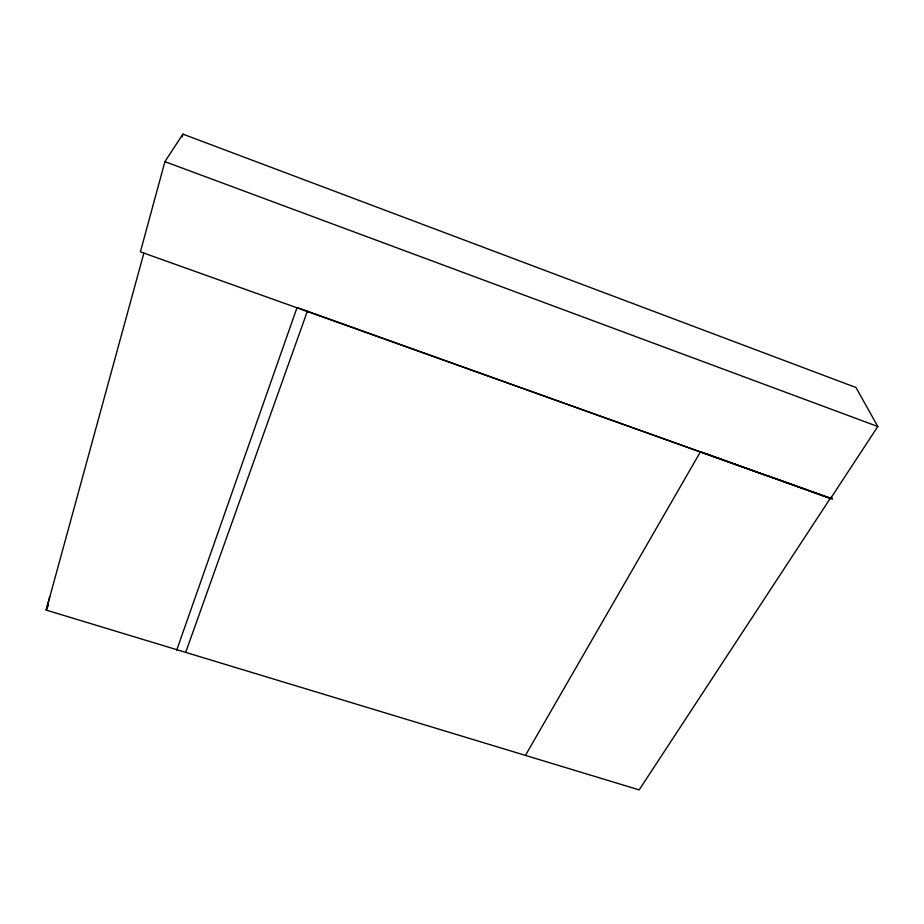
<?xml version="1.0" encoding="UTF-8"?>
<svg xmlns="http://www.w3.org/2000/svg" width="924" height="924" viewBox="0 0 924 924"><rect width="100%" height="100%" fill="white"/><g stroke="black" fill="none" stroke-linecap="round" stroke-linejoin="round"><path stroke-width="1.39" d="M49.711 596.904L46.2 610.094L639.165 789.881L830.433 498.128L767.474 475.629M164.911 161.642L140.39 251.848L830.595 498.486L877.8 426.518L855.982 387.514L182.917 134.119L164.911 161.642L877.8 426.518M143.844 253.176L46.2 610.094L48.579 604.954M182.155 136.902L182.917 134.119M176.669 650.253L297.066 307.507L766.273 475.502M185.736 652.229L307.369 311.192M525.363 755.52L700.519 451.697L832.489 499.214L831.323 496.638"/></g></svg>
